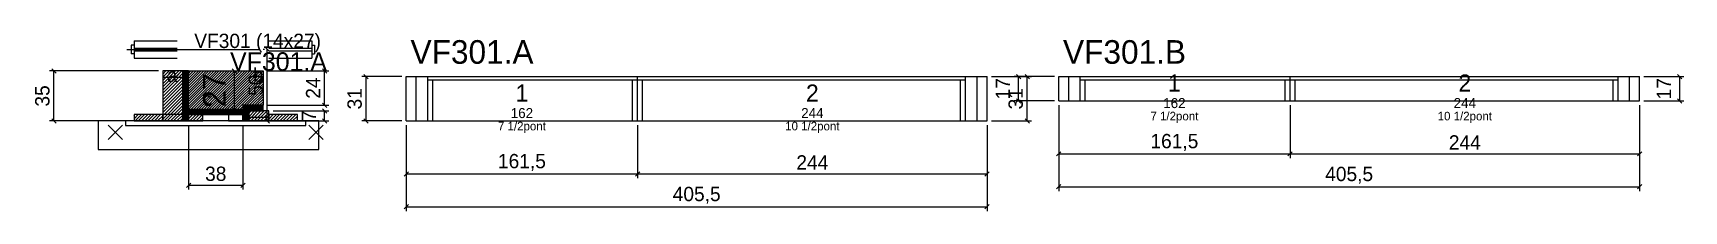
# Model space of a CAD drawing. Extents: x -69 to 1084, y -94 to 31.
import ezdxf
from ezdxf.enums import TextEntityAlignment as Align

# ---------------------------------------------------------------- set-up
doc = ezdxf.new("R2010")
doc.units = 0
for name, color, linetype in [('5', 5, 'Continuous'), ('barrote', 126, 'Continuous'), ('CONCRETO', 251, 'Continuous'), ('COTA', 241, 'Continuous'), ('Cota Seção (2x)', 241, 'Continuous'), ('detalhes', 7, 'Continuous'), ('Hachura', 251, 'Continuous'), ('Madeira', 126, 'Continuous'), ('NOMENCLATURA', 7, 'Continuous'), ('Painéis', 200, 'Continuous'), ('presilha', 224, 'Continuous'), ('SARR_2.2x7', 40, 'Continuous'), ('SARR_3.5x7', 81, 'Continuous'), ('SCO-___-LAJ', 224, 'Continuous'), ('TENSOR', 224, 'Continuous'), ('texto', 7, 'Continuous'), ('Texto Seção', 7, 'Continuous')]:
    doc.layers.add(name, color=color, linetype=linetype)
doc.dimstyles.new('PAINEL', dxfattribs={"dimtxt": 10, "dimasz": 3, "dimexe": 3, "dimexo": 3, "dimgap": 3, "dimtad": 1, "dimblk": 'OBLIQUE', "dimblk1": 'OBLIQUE', "dimcen": 2.5, "dimclrd": 4, "dimclre": 4, "dimclrt": 240, "dimazin": 3, "dimtfac": 1, "dimtmove": 0, "dimatfit": 3})
doc.dimstyles.new('SECAO2X', dxfattribs={"dimtxt": 16, "dimasz": 3, "dimexe": 3, "dimexo": 3, "dimgap": 3, "dimtad": 1, "dimblk": 'OBLIQUE', "dimblk1": 'OBLIQUE', "dimcen": 2.5, "dimclrd": 4, "dimclre": 4, "dimclrt": 240, "dimazin": 3, "dimtfac": 1, "dimtmove": 0, "dimatfit": 3})

# ---------------------------------------------------------------- blocks, each defined once
blk = doc.blocks.new('_OBLIQUE')
at = {"color": 0, "linetype": 'BYBLOCK'}
blk.add_line((-0.5, -0.5), (0.5, 0.5), dxfattribs=at)

msp = doc.modelspace()

# ---------------------------------------------------------------- hatches: boundary and pattern name
at = {"layer": 'COTA'}
h = msp.add_hatch(dxfattribs=at)
h.set_pattern_fill('ANSI31', scale=0.4)
h.paths.add_polyline_path([(40, -23), (40, 4), (92, 4), (92, -20), (78, -20), (78, -23)])
at = {"layer": 'Hachura'}
h = msp.add_hatch(dxfattribs=at)
h.set_pattern_fill('ANSI31', scale=0.5)
h.paths.add_polyline_path([(22, -31), (36, -31), (36, 4), (22, 4)])
h = msp.add_hatch(dxfattribs=at)
h.set_pattern_fill('ANSI31', scale=0.5)
h.paths.add_polyline_path([(22, -0.4), (36, -0.4), (36, 4), (22, 4)])
h = msp.add_hatch(dxfattribs=at)
h.set_pattern_fill('SOLID')
h.paths.add_polyline_path([(36, -31), (40, -31), (40, 4), (36, 4)])
h = msp.add_hatch(dxfattribs=at)
h.set_pattern_fill('SOLID')
h.paths.add_polyline_path([(40, -26.6), (78, -26.6), (78, -23), (40, -23)])
h = msp.add_hatch(dxfattribs=at)
h.set_pattern_fill('SOLID')
h.paths.add_polyline_path([(78, -24), (92, -24), (92, -20), (78, -20)])
h = msp.add_hatch(dxfattribs=at)
h.set_pattern_fill('ANSI31', scale=0.5)
h.paths.add_polyline_path([(2, -31), (22, -31), (22, -26.6), (2, -26.6)])
h = msp.add_hatch(dxfattribs=at)
h.set_pattern_fill('ANSI31', scale=0.5)
h.paths.add_polyline_path([(40, -31), (50, -31), (50, -26.6), (40, -26.6)])
h = msp.add_hatch(dxfattribs=at)
h.set_pattern_fill('SOLID')
h.paths.add_polyline_path([(78, -31), (82, -31), (82, -24), (78, -24)])
h = msp.add_hatch(dxfattribs=at)
h.set_pattern_fill('ANSI31', scale=0.5)
h.paths.add_polyline_path([(82, -31), (96, -31), (96, -24), (82, -24)])
h = msp.add_hatch(dxfattribs=at)
h.set_pattern_fill('ANSI31', scale=0.5)
h.paths.add_polyline_path([(82, -28.4), (96, -28.4), (96, -24), (82, -24)])
h = msp.add_hatch(dxfattribs=at)
h.set_pattern_fill('ANSI31', scale=0.5)
h.paths.add_polyline_path([(96, -31), (116, -31), (116, -26.6), (96, -26.6)])

# ---------------------------------------------------------------- linework, layer by layer
for p, q in [((2, 25), (32, 25)), ((2, 25), (2, 13)), ((96, 25), (126, 25)), ((126, 25), (126, 13)), ((0, 22), (0, 16)), ((2, 22), (0, 22)), ((2, 16), (0, 16)), ((2, 20), (32, 20)), ((2, 18), (32, 18)), ((2, 13), (32, 13)), ((96, 20), (126, 20)), ((96, 18), (126, 18)), ((96, 13), (126, 13)), ((126, 22), (128, 22)), ((126, 16), (128, 16)), ((128, 22), (128, 16))]:
    msp.add_line(p, q)
at = {"layer": 'barrote'}
msp.add_lwpolyline([(-23, -51), (131, -51), (131, -31), (-23, -31)], close=True, dxfattribs=at)
at = {"layer": 'CONCRETO'}
msp.add_lwpolyline([(40, -23), (40, 4), (92, 4), (92, -20), (78, -20), (78, -23)], close=True, dxfattribs=at)
at = {"layer": 'Madeira'}
for points in [[(22, -31), (36, -31), (36, 4), (22, 4)], [(22, -0.4), (36, -0.4), (36, 4), (22, 4)], [(2, -31), (22, -31), (22, -26.6), (2, -26.6)], [(22, -31), (36, -31), (36, -26.6), (22, -26.6)], [(40, -31), (50, -31), (50, -26.6), (40, -26.6)], [(68, -31), (78, -31), (78, -26.6), (68, -26.6)], [(82, -31), (96, -31), (96, -24), (82, -24)], [(82, -28.4), (96, -28.4), (96, -24), (82, -24)], [(96, -31), (116, -31), (116, -26.6), (96, -26.6)]]:
    msp.add_lwpolyline(points, close=True, dxfattribs=at)
at = {"layer": 'Painéis'}
for p, q in [((192, 0), (353.5, 0)), ((192, -31), (192, 0)), ((353.5, -31), (353.5, 0)), ((353.5, -31), (353.5, 0)), ((353.5, 0), (597.5, 0)), ((353.5, -31), (353.5, 0)), ((597.5, -31), (597.5, 0)), ((647.5, 0), (809, 0)), ((647.5, -17), (647.5, 0)), ((809, -17), (809, 0)), ((809, -17), (809, 0)), ((809, 0), (1053, 0)), ((809, -17), (809, 0)), ((1053, -17), (1053, 0)), ((647.5, -17), (809, -17)), ((809, -17), (1053, -17)), ((192, -31), (353.5, -31)), ((353.5, -31), (597.5, -31))]:
    msp.add_line(p, q, dxfattribs=at)
for points in [[(36, -31), (40, -31), (40, 4), (36, 4)], [(40, -26.6), (78, -26.6), (78, -23), (40, -23)], [(78, -24), (92, -24), (92, -20), (78, -20)], [(78, -31), (82, -31), (82, -24), (78, -24)]]:
    msp.add_lwpolyline(points, close=True, dxfattribs=at)
at = {"layer": 'presilha'}
for p, q in [((-16, -44), (-6, -34)), ((-16, -34), (-6, -44)), ((124, -44), (134, -34)), ((124, -34), (134, -44))]:
    msp.add_line(p, q, dxfattribs=at)
at = {"layer": 'SARR_2.2x7'}
for p, q in [((199, -31), (199, 0)), ((590.5, -31), (590.5, 0)), ((654.5, -17), (654.5, 0)), ((1046, -17), (1046, 0)), ((207, -2.2), (353.5, -2.2)), ((353.5, -2.2), (582.5, -2.2)), ((662.5, -2.2), (809, -2.2)), ((809, -2.2), (1038, -2.2))]:
    msp.add_line(p, q, dxfattribs=at)
at = {"layer": 'SARR_3.5x7'}
for p, q in [((207, -31), (207, 0)), ((353.5, -31), (353.5, 0)), ((353.5, -31), (353.5, 0)), ((582.5, -31), (582.5, 0)), ((662.5, -17), (662.5, 0)), ((809, -17), (809, 0)), ((809, -17), (809, 0)), ((1038, -17), (1038, 0)), ((210.5, -31), (210.5, -2.2)), ((350, -31), (350, -2.2)), ((357, -31), (357, -2.2)), ((579, -31), (579, -2.2)), ((666, -17), (666, -2.2)), ((805.5, -17), (805.5, -2.2)), ((812.5, -17), (812.5, -2.2)), ((1034.5, -17), (1034.5, -2.2)), ((662.5, -17), (666, -17)), ((805.5, -17), (809, -17)), ((809, -17), (812.5, -17)), ((1034.5, -17), (1038, -17)), ((207, -31), (210.5, -31)), ((350, -31), (353.5, -31)), ((353.5, -31), (357, -31)), ((579, -31), (582.5, -31))]:
    msp.add_line(p, q, dxfattribs=at)
at = {"layer": 'SCO-___-LAJ'}
msp.add_lwpolyline([(-4, -34.2), (122, -34.2), (122, -31), (-4, -31)], close=True, dxfattribs=at)
at = {"layer": 'TENSOR'}
msp.add_line((-3, 19), (90, 19), dxfattribs=at)

# ---------------------------------------------------------------- texts
at = {"layer": '5'}
for s, height, p in [('1', 12, (728.25, -4.5)), ('2', 12, (931, -4.5)), ('1', 12, (272.75, -11.5)), ('2', 12, (475.5, -11.5)), ('162', 7, (272.75, -25.5)), ('244', 7, (475.5, -25.5)), ('162', 7, (728.25, -18.5)), ('244', 7, (931, -18.5))]:
    msp.add_text(s, height=height, dxfattribs=at).set_placement(p, align=Align.MIDDLE_CENTER)
at = {"layer": 'detalhes'}
for s, p in [('a', (25, -3.7)), ('b', (85, -3.7)), ('c', (50, -20.5))]:
    msp.add_text(s, height=9.6, dxfattribs=at).set_placement(p)
at = {"layer": 'NOMENCLATURA'}
for s, p in [('VF301.A', (195, 9)), ('VF301.B', (650.5, 9))]:
    msp.add_text(s, height=16.5, dxfattribs=at).set_placement(p)
at = {"layer": 'texto', "char_height": 6, "attachment_point": 5}
for s, insert in [('7 1/2pont', (272.75, -35.5)), ('10 1/2pont', (475.5, -35.5)), ('7 1/2pont', (728.25, -28.5)), ('10 1/2pont', (931, -28.5))]:
    msp.add_mtext(s, dxfattribs=dict(at, insert=insert))
at = {"layer": 'Texto Seção'}
for s, height, p in [('VF301 (14x27)', 10, (44, 20)), ('VF301.A', 13, (69, 4))]:
    msp.add_text(s, height=height, dxfattribs=at).set_placement(p)

# ---------------------------------------------------------------- dimensions: what is measured, and where the dimension line sits
at = {"layer": 'COTA'}
for base, p1, p2 in [((95, -31), (96, -31), (96, 19)), ((-54, -31), (2, -31), (22, 4)), ((135, -20), (92, -20), (92, 4)), ((164, -31), (192, -31), (192, 0)), ((625.5, -31), (597.5, -31), (597.5, 0)), ((619.5, -17), (647.5, -17), (647.5, 0)), ((1081, -17), (1053, -17), (1053, 0)), ((135, -31), (96, -31), (96, -24))]:
    msp.add_linear_dim(base=base, p1=p1, p2=p2, angle=90, dimstyle='PAINEL', dxfattribs=at).render()
for base, p1, p2 in [((647.5, -54), (647.5, -17), (809, -17)), ((647.5, -77), (647.5, -17), (1053, -17)), ((809, -54), (809, -17), (1053, -17)), ((40, -76), (40, -31), (78, -31)), ((192, -68), (192, -31), (353.5, -31)), ((192, -91), (192, -31), (597.5, -31)), ((353.5, -68), (353.5, -31), (597.5, -31))]:
    msp.add_linear_dim(base=base, p1=p1, p2=p2, dimstyle='PAINEL', dxfattribs=at).render()
at = {"layer": 'Cota Seção (2x)'}
msp.add_linear_dim(base=(72, -23), p1=(40, -23), p2=(40, 4), angle=90, dimstyle='SECAO2X', dxfattribs=at).render()

doc.saveas('drawing.dxf')
